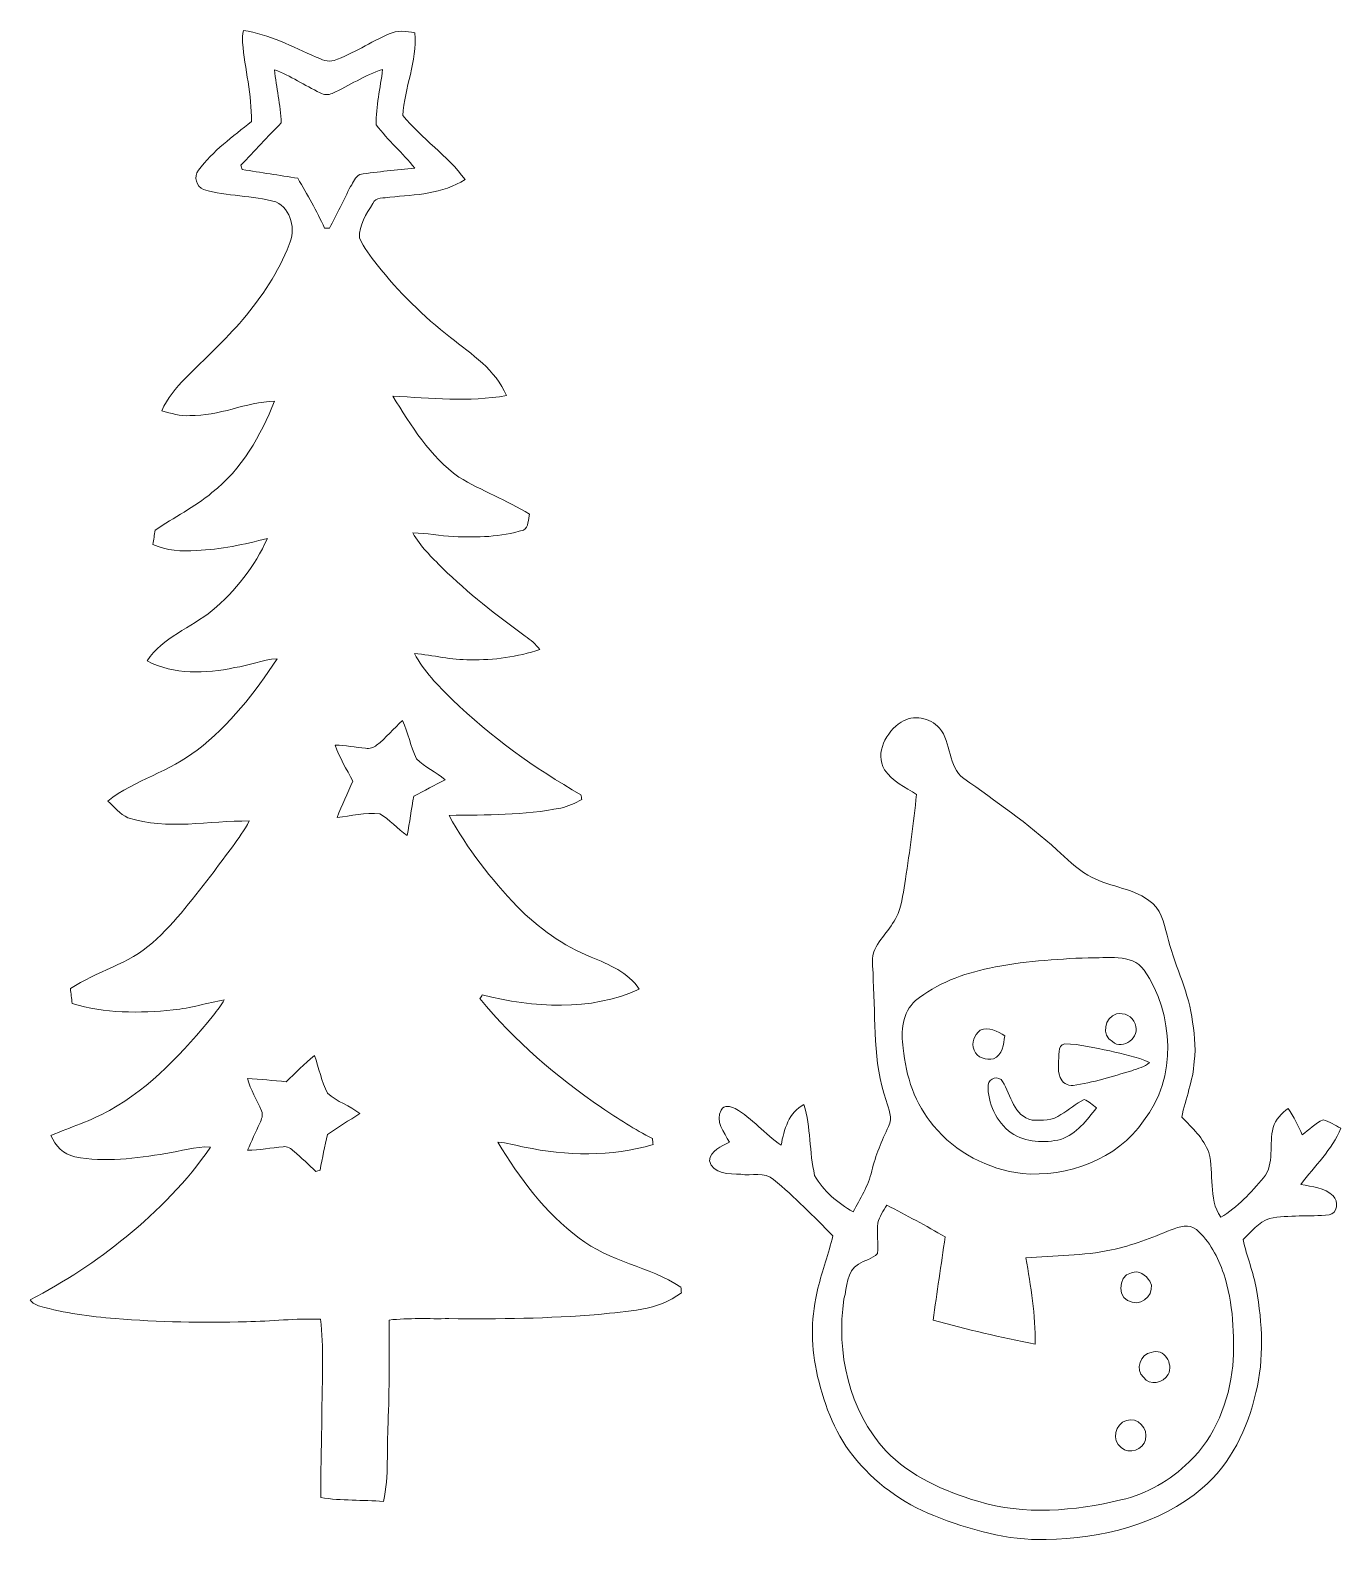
# Model space of a CAD drawing. Header units: centimetres. Extents: x -13.9 to 13.9, y -16.1 to 16.
import ezdxf

# ---------------------------------------------------------------- set-up
doc = ezdxf.new("R2010")
doc.units = ezdxf.units.CM
doc.header["$MEASUREMENT"] = 0
doc.layers.add('Layer 1', color=7, linetype='Continuous')

msp = doc.modelspace()

# ---------------------------------------------------------------- linework, layer by layer
at = {"layer": 'Layer 1', "color": 252, "lineweight": 9}
for points, knots in [([(-9.40012, 16.03881), (-8.8519, 15.95132), (-8.35448, 15.69414), (-7.85319, 15.47013), (-7.85319, 15.47013), (-7.73395, 15.42391), (-7.60342, 15.35336), (-7.47324, 15.40063), (-7.47324, 15.40063), (-7.06049, 15.53857), (-6.70101, 15.79151), (-6.30379, 15.96402), (-6.30379, 15.96402), (-6.13198, 16.04198), (-5.93407, 16.02752), (-5.75486, 15.98377), (-5.75486, 15.98377), (-5.70018, 15.38299), (-5.97888, 14.82172), (-6.00992, 14.228), (-6.00992, 14.228), (-5.6067, 13.73799), (-5.06589, 13.37957), (-4.6863, 12.86945), (-4.6863, 12.86945), (-5.15796, 12.56077), (-5.74287, 12.54313), (-6.28579, 12.49374), (-6.28579, 12.49374), (-6.40292, 12.46199), (-6.59306, 12.50926), (-6.64845, 12.35863), (-6.64845, 12.35863), (-6.78603, 12.13814), (-6.94725, 11.90249), (-6.92997, 11.62979), (-6.92997, 11.62979), (-6.84212, 11.41565), (-6.69466, 11.23503), (-6.55673, 11.05229), (-6.55673, 11.05229), (-6.09776, 10.48044), (-5.57495, 9.95833), (-4.99392, 9.51065), (-4.99392, 9.51065), (-4.54801, 9.15329), (-4.03648, 8.82697), (-3.80788, 8.27664), (-3.80788, 8.27664), (-4.60622, 8.13588), (-5.41831, 8.22407), (-6.22124, 8.26535), (-6.22124, 8.26535), (-5.836, 7.63529), (-5.42925, 6.98406), (-4.82141, 6.5445), (-4.82141, 6.5445), (-4.33493, 6.2531), (-3.80083, 6.05061), (-3.31364, 5.75886), (-3.31364, 5.75886), (-3.35492, 5.65902), (-3.32211, 5.47523), (-3.44629, 5.41808), (-3.44629, 5.41808), (-3.92359, 5.26709), (-4.43265, 5.26003), (-4.92866, 5.27838), (-4.92866, 5.27838), (-5.21899, 5.29249), (-5.5051, 5.35846), (-5.79614, 5.35811), (-5.79614, 5.35811), (-5.63986, 5.06847), (-5.39644, 4.84129), (-5.16749, 4.61022), (-5.16749, 4.61022), (-4.62174, 4.07964), (-4.02272, 3.60727), (-3.40677, 3.16136), (-3.40677, 3.16136), (-3.29, 3.0841), (-3.18347, 2.99132), (-3.09633, 2.88125), (-3.09633, 2.88125), (-3.57117, 2.71721), (-4.07494, 2.65371), (-4.57588, 2.66324), (-4.57588, 2.66324), (-4.97593, 2.65548), (-5.3661, 2.75813), (-5.76227, 2.79694), (-5.76227, 2.79694), (-5.56507, 2.41876), (-5.26133, 2.11502), (-4.96288, 1.81622), (-4.96288, 1.81622), (-4.14055, 1.02882), (-3.21063, 0.35395), (-2.22215, -0.20873), (-2.22215, -0.20873), (-2.21827, -0.23342), (-2.2105, -0.28246), (-2.20662, -0.3068), (-2.20662, -0.3068), (-2.34738, -0.38406), (-2.49308, -0.45744), (-2.65148, -0.48989), (-2.65148, -0.48989), (-3.43253, -0.643), (-4.23227, -0.63418), (-5.02461, -0.64653), (-5.02461, -0.64653), (-4.64467, -1.3609), (-4.13209, -1.99802), (-3.57787, -2.58469), (-3.57787, -2.58469), (-3.12879, -3.03659), (-2.59927, -3.4183), (-2.00625, -3.65854), (-2.00625, -3.65854), (-1.62772, -3.812), (-1.21391, -3.98169), (-0.98319, -4.3394), (-0.98319, -4.3394), (-2.02459, -4.81636), (-3.23497, -4.7324), (-4.32188, -4.46182), (-4.32188, -4.46182), (-4.33458, -4.48087), (-4.35963, -4.51897), (-4.37197, -4.53802), (-4.37197, -4.53802), (-3.63749, -5.44113), (-2.7372, -6.19713), (-1.78259, -6.85753), (-1.78259, -6.85753), (-1.43686, -7.09742), (-1.07879, -7.32002), (-0.70379, -7.51229), (-0.70379, -7.51229), (-0.69956, -7.55532), (-0.69497, -7.59836), (-0.69003, -7.64211), (-0.69003, -7.64211), (-1.58115, -7.90422), (-2.53012, -7.88517), (-3.43253, -7.69432), (-3.43253, -7.69432), (-3.61879, -7.65834), (-3.80189, -7.60648), (-3.99097, -7.59096), (-3.99097, -7.59096), (-3.53448, -8.35754), (-2.97885, -9.08956), (-2.26025, -9.62895), (-2.26025, -9.62895), (-1.62137, -10.13589), (-0.77329, -10.22762), (-0.09772, -10.67141), (-0.09772, -10.67141), (-0.09525, -10.70104), (-0.08996, -10.76066), (-0.08714, -10.7903), (-0.08714, -10.7903), (-0.58596, -11.18294), (-1.24425, -11.18012), (-1.84432, -11.25138), (-1.84432, -11.25138), (-2.90477, -11.33992), (-3.97051, -11.35298), (-5.03414, -11.34134), (-5.03414, -11.34134), (-5.45712, -11.34804), (-5.88186, -11.32546), (-6.30308, -11.37132), (-6.30308, -11.37132), (-6.30802, -12.10263), (-6.29038, -12.835), (-6.32495, -13.56631), (-6.32495, -13.56631), (-6.35353, -14.11876), (-6.30414, -14.68108), (-6.41985, -15.22648), (-6.41985, -15.22648), (-6.8647, -15.19437), (-7.31449, -15.21307), (-7.75582, -15.14604), (-7.75582, -15.14604), (-7.75758, -14.48459), (-7.73254, -13.82383), (-7.72936, -13.16273), (-7.72936, -13.16273), (-7.72266, -12.55912), (-7.6902, -11.95235), (-7.7604, -11.35157), (-7.7604, -11.35157), (-8.2871, -11.33816), (-8.81133, -11.39602), (-9.33732, -11.40801), (-9.33732, -11.40801), (-10.26724, -11.42812), (-11.19822, -11.41789), (-12.12532, -11.34063), (-12.12532, -11.34063), (-12.66472, -11.29406), (-13.20518, -11.22633), (-13.72694, -11.07781), (-13.72694, -11.07781), (-13.80807, -11.05559), (-13.88322, -11.01114), (-13.93296, -10.9427), (-13.93296, -10.9427), (-13.2087, -10.56734), (-12.52149, -10.11931), (-11.89143, -9.60003), (-11.89143, -9.60003), (-11.2148, -9.04828), (-10.59004, -8.41998), (-10.10038, -7.69467), (-10.10038, -7.69467), (-10.42388, -7.67527), (-10.7315, -7.7871), (-11.04759, -7.83226), (-11.04759, -7.83226), (-11.6847, -7.93421), (-12.34581, -8.02946), (-12.98504, -7.90034), (-12.98504, -7.90034), (-13.22387, -7.85589), (-13.40379, -7.66539), (-13.49093, -7.44667), (-13.49093, -7.44667), (-13.07324, -7.27698), (-12.6425, -7.13234), (-12.24492, -6.9175), (-12.24492, -6.9175), (-11.36615, -6.42079), (-10.66906, -5.66867), (-10.03547, -4.89538), (-10.03547, -4.89538), (-9.95504, -4.78849), (-9.87531, -4.6816), (-9.80581, -4.56765), (-9.80581, -4.56765), (-10.16952, -4.62939), (-10.52336, -4.74474), (-10.89166, -4.78073), (-10.89166, -4.78073), (-11.60956, -4.8534), (-12.34616, -4.85834), (-13.04114, -4.64103), (-13.04114, -4.64103), (-13.05384, -4.53661), (-13.06654, -4.42971), (-13.07888, -4.32635), (-13.07888, -4.32635), (-12.52008, -3.95664), (-11.8364, -3.80812), (-11.33263, -3.35233), (-11.33263, -3.35233), (-10.82816, -2.91206), (-10.43834, -2.36067), (-10.02489, -1.83821), (-10.02489, -1.83821), (-9.77759, -1.47908), (-9.48055, -1.15135), (-9.27523, -0.76471), (-9.27523, -0.76471), (-10.13248, -0.75836), (-11.01654, -0.96508), (-11.85369, -0.69662), (-11.85369, -0.69662), (-12.02725, -0.62113), (-12.1472, -0.46308), (-12.28549, -0.34031), (-12.28549, -0.34031), (-11.7034, 0.11018), (-10.96151, 0.28481), (-10.3826, 0.7413), (-10.3826, 0.7413), (-9.69892, 1.27223), (-9.15035, 1.95874), (-8.68398, 2.68264), (-8.68398, 2.68264), (-8.99372, 2.66394), (-9.28476, 2.54012), (-9.59026, 2.4939), (-9.59026, 2.4939), (-10.20163, 2.3662), (-10.87684, 2.33903), (-11.44482, 2.63678), (-11.44482, 2.63678), (-11.1192, 3.14478), (-10.51313, 3.33563), (-10.06687, 3.70746), (-10.06687, 3.70746), (-9.56557, 4.11739), (-9.15776, 4.65149), (-8.88859, 5.23922), (-8.88859, 5.23922), (-9.38354, 5.11575), (-9.88448, 5.00039), (-10.39671, 4.98698), (-10.39671, 4.98698), (-10.70998, 4.95982), (-11.03595, 4.97499), (-11.32417, 5.11293), (-11.32417, 5.11293), (-11.3097, 5.21629), (-11.29136, 5.31366), (-11.27584, 5.41561), (-11.27584, 5.41561), (-10.8779, 5.68831), (-10.44081, 5.90456), (-10.06757, 6.21324), (-10.06757, 6.21324), (-9.43575, 6.70431), (-9.02758, 7.42538), (-8.74007, 8.15916), (-8.74007, 8.15916), (-9.35284, 8.13905), (-9.92046, 7.83425), (-10.53782, 7.85083), (-10.53782, 7.85083), (-10.74244, 7.83672), (-10.93964, 7.89634), (-11.13296, 7.95349), (-11.13296, 7.95349), (-11.02783, 8.22301), (-10.82534, 8.43856), (-10.63307, 8.64917), (-10.63307, 8.64917), (-10.22315, 9.06192), (-9.78994, 9.45315), (-9.40929, 9.89412), (-9.40929, 9.89412), (-9.01135, 10.37461), (-8.65152, 10.89919), (-8.42821, 11.4848), (-8.42821, 11.4848), (-8.27652, 11.79559), (-8.38412, 12.24115), (-8.70761, 12.39144), (-8.70761, 12.39144), (-9.20962, 12.53572), (-9.74478, 12.50609), (-10.24572, 12.65672), (-10.24572, 12.65672), (-10.40624, 12.71105), (-10.45739, 12.93471), (-10.35579, 13.06454), (-10.35579, 13.06454), (-10.04887, 13.47729), (-9.62519, 13.78209), (-9.22725, 14.09994), (-9.22725, 14.09994), (-9.22232, 14.66721), (-9.36695, 15.21966), (-9.41917, 15.78163), (-9.41917, 15.78163), (-9.42834, 15.86771), (-9.4167, 15.95414), (-9.40012, 16.03881), (-9.40012, 16.03881), (-9.40012, 16.03881), (-9.40012, 16.03881), (-9.40012, 16.03881)], [0, 0, 0, 0, 0.01075269, 0.01075269, 0.01075269, 0.01075269, 0.02150538, 0.02150538, 0.02150538, 0.02150538, 0.03225806, 0.03225806, 0.03225806, 0.03225806, 0.04301075, 0.04301075, 0.04301075, 0.04301075, 0.05376344, 0.05376344, 0.05376344, 0.05376344, 0.06451613, 0.06451613, 0.06451613, 0.06451613, 0.07526882, 0.07526882, 0.07526882, 0.07526882, 0.08602151, 0.08602151, 0.08602151, 0.08602151, 0.09677419, 0.09677419, 0.09677419, 0.09677419, 0.10752688, 0.10752688, 0.10752688, 0.10752688, 0.11827957, 0.11827957, 0.11827957, 0.11827957, 0.12903226, 0.12903226, 0.12903226, 0.12903226, 0.13978495, 0.13978495, 0.13978495, 0.13978495, 0.15053763, 0.15053763, 0.15053763, 0.15053763, 0.16129032, 0.16129032, 0.16129032, 0.16129032, 0.17204301, 0.17204301, 0.17204301, 0.17204301, 0.1827957, 0.1827957, 0.1827957, 0.1827957, 0.19354839, 0.19354839, 0.19354839, 0.19354839, 0.20430108, 0.20430108, 0.20430108, 0.20430108, 0.21505376, 0.21505376, 0.21505376, 0.21505376, 0.22580645, 0.22580645, 0.22580645, 0.22580645, 0.23655914, 0.23655914, 0.23655914, 0.23655914, 0.24731183, 0.24731183, 0.24731183, 0.24731183, 0.25806452, 0.25806452, 0.25806452, 0.25806452, 0.2688172, 0.2688172, 0.2688172, 0.2688172, 0.27956989, 0.27956989, 0.27956989, 0.27956989, 0.29032258, 0.29032258, 0.29032258, 0.29032258, 0.30107527, 0.30107527, 0.30107527, 0.30107527, 0.31182796, 0.31182796, 0.31182796, 0.31182796, 0.32258065, 0.32258065, 0.32258065, 0.32258065, 0.33333333, 0.33333333, 0.33333333, 0.33333333, 0.34408602, 0.34408602, 0.34408602, 0.34408602, 0.35483871, 0.35483871, 0.35483871, 0.35483871, 0.3655914, 0.3655914, 0.3655914, 0.3655914, 0.37634409, 0.37634409, 0.37634409, 0.37634409, 0.38709677, 0.38709677, 0.38709677, 0.38709677, 0.39784946, 0.39784946, 0.39784946, 0.39784946, 0.40860215, 0.40860215, 0.40860215, 0.40860215, 0.41935484, 0.41935484, 0.41935484, 0.41935484, 0.43010753, 0.43010753, 0.43010753, 0.43010753, 0.44086022, 0.44086022, 0.44086022, 0.44086022, 0.4516129, 0.4516129, 0.4516129, 0.4516129, 0.46236559, 0.46236559, 0.46236559, 0.46236559, 0.47311828, 0.47311828, 0.47311828, 0.47311828, 0.48387097, 0.48387097, 0.48387097, 0.48387097, 0.49462366, 0.49462366, 0.49462366, 0.49462366, 0.50537634, 0.50537634, 0.50537634, 0.50537634, 0.51612903, 0.51612903, 0.51612903, 0.51612903, 0.52688172, 0.52688172, 0.52688172, 0.52688172, 0.53763441, 0.53763441, 0.53763441, 0.53763441, 0.5483871, 0.5483871, 0.5483871, 0.5483871, 0.55913978, 0.55913978, 0.55913978, 0.55913978, 0.56989247, 0.56989247, 0.56989247, 0.56989247, 0.58064516, 0.58064516, 0.58064516, 0.58064516, 0.59139785, 0.59139785, 0.59139785, 0.59139785, 0.60215054, 0.60215054, 0.60215054, 0.60215054, 0.61290323, 0.61290323, 0.61290323, 0.61290323, 0.62365591, 0.62365591, 0.62365591, 0.62365591, 0.6344086, 0.6344086, 0.6344086, 0.6344086, 0.64516129, 0.64516129, 0.64516129, 0.64516129, 0.65591398, 0.65591398, 0.65591398, 0.65591398, 0.66666667, 0.66666667, 0.66666667, 0.66666667, 0.67741935, 0.67741935, 0.67741935, 0.67741935, 0.68817204, 0.68817204, 0.68817204, 0.68817204, 0.69892473, 0.69892473, 0.69892473, 0.69892473, 0.70967742, 0.70967742, 0.70967742, 0.70967742, 0.72043011, 0.72043011, 0.72043011, 0.72043011, 0.7311828, 0.7311828, 0.7311828, 0.7311828, 0.74193548, 0.74193548, 0.74193548, 0.74193548, 0.75268817, 0.75268817, 0.75268817, 0.75268817, 0.76344086, 0.76344086, 0.76344086, 0.76344086, 0.77419355, 0.77419355, 0.77419355, 0.77419355, 0.78494624, 0.78494624, 0.78494624, 0.78494624, 0.79569892, 0.79569892, 0.79569892, 0.79569892, 0.80645161, 0.80645161, 0.80645161, 0.80645161, 0.8172043, 0.8172043, 0.8172043, 0.8172043, 0.82795699, 0.82795699, 0.82795699, 0.82795699, 0.83870968, 0.83870968, 0.83870968, 0.83870968, 0.84946237, 0.84946237, 0.84946237, 0.84946237, 0.86021505, 0.86021505, 0.86021505, 0.86021505, 0.87096774, 0.87096774, 0.87096774, 0.87096774, 0.88172043, 0.88172043, 0.88172043, 0.88172043, 0.89247312, 0.89247312, 0.89247312, 0.89247312, 0.90322581, 0.90322581, 0.90322581, 0.90322581, 0.91397849, 0.91397849, 0.91397849, 0.91397849, 0.92473118, 0.92473118, 0.92473118, 0.92473118, 0.93548387, 0.93548387, 0.93548387, 0.93548387, 0.94623656, 0.94623656, 0.94623656, 0.94623656, 0.95698925, 0.95698925, 0.95698925, 0.95698925, 0.96774194, 0.96774194, 0.96774194, 0.96774194, 0.97849462, 0.97849462, 0.97849462, 0.97849462, 1, 1, 1, 1]), ([(-8.73548, 15.20237), (-8.70338, 14.82384), (-8.61272, 14.45272), (-8.59437, 14.07277), (-8.59437, 14.07277), (-8.88647, 13.77997), (-9.16058, 13.47023), (-9.45233, 13.17707), (-9.45233, 13.17707), (-9.44562, 13.15379), (-9.43187, 13.10722), (-9.42481, 13.08394), (-9.42481, 13.08394), (-9.03217, 13.01268), (-8.63565, 12.96364), (-8.2423, 12.8945), (-8.2423, 12.8945), (-8.04263, 12.54807), (-7.84225, 12.20094), (-7.67539, 11.83757), (-7.67539, 11.83757), (-7.64893, 11.83616), (-7.59672, 11.83405), (-7.57061, 11.83299), (-7.57061, 11.83299), (-7.41398, 12.12615), (-7.27145, 12.42707), (-7.11941, 12.72269), (-7.11941, 12.72269), (-7.05873, 12.80666), (-7.02627, 12.93189), (-6.92291, 12.97422), (-6.92291, 12.97422), (-6.53662, 13.04478), (-6.14362, 13.06101), (-5.75451, 13.11004), (-5.75451, 13.11004), (-6.01345, 13.42931), (-6.32707, 13.70201), (-6.57472, 14.02974), (-6.57472, 14.02974), (-6.58777, 14.42555), (-6.483, 14.81467), (-6.44207, 15.20696), (-6.44207, 15.20696), (-6.8199, 15.08736), (-7.15045, 14.86123), (-7.51029, 14.70037), (-7.51029, 14.70037), (-7.59283, 14.65733), (-7.6895, 14.66544), (-7.76993, 14.70919), (-7.76993, 14.70919), (-8.09307, 14.87111), (-8.39787, 15.06972), (-8.73548, 15.20237), (-8.73548, 15.20237), (-8.73548, 15.20237), (-8.73548, 15.20237), (-8.73548, 15.20237)], [0, 0, 0, 0, 0.0625, 0.0625, 0.0625, 0.0625, 0.125, 0.125, 0.125, 0.125, 0.1875, 0.1875, 0.1875, 0.1875, 0.25, 0.25, 0.25, 0.25, 0.3125, 0.3125, 0.3125, 0.3125, 0.375, 0.375, 0.375, 0.375, 0.4375, 0.4375, 0.4375, 0.4375, 0.5, 0.5, 0.5, 0.5, 0.5625, 0.5625, 0.5625, 0.5625, 0.625, 0.625, 0.625, 0.625, 0.6875, 0.6875, 0.6875, 0.6875, 0.75, 0.75, 0.75, 0.75, 0.8125, 0.8125, 0.8125, 0.8125, 0.875, 0.875, 0.875, 0.875, 1, 1, 1, 1]), ([(-6.56731, 0.84467), (-6.62975, 0.78399), (-6.719, 0.77129), (-6.8012, 0.78117), (-6.8012, 0.78117), (-7.01675, 0.80304), (-7.23053, 0.84361), (-7.44749, 0.84714), (-7.44749, 0.84714), (-7.35506, 0.57797), (-7.20549, 0.3342), (-7.0739, 0.08302), (-7.0739, 0.08302), (-7.17973, -0.17698), (-7.30356, -0.42886), (-7.40974, -0.68851), (-7.40974, -0.68851), (-7.10706, -0.66381), (-6.80685, -0.57914), (-6.50169, -0.60948), (-6.50169, -0.60948), (-6.28826, -0.73578), (-6.12422, -0.93192), (-5.9189, -1.07198), (-5.9189, -1.07198), (-5.86175, -0.79434), (-5.8293, -0.51247), (-5.77674, -0.23413), (-5.77674, -0.23413), (-5.55378, -0.12124), (-5.33153, -0.00694), (-5.1114, 0.11159), (-5.1114, 0.11159), (-5.30049, 0.27916), (-5.54955, 0.36948), (-5.71888, 0.55962), (-5.71888, 0.55962), (-5.84623, 0.81997), (-5.89703, 1.10819), (-6.01733, 1.37101), (-6.01733, 1.37101), (-6.20183, 1.19709), (-6.37046, 1.00553), (-6.56731, 0.84467), (-6.56731, 0.84467), (-6.56731, 0.84467), (-6.56731, 0.84467), (-6.56731, 0.84467)], [0, 0, 0, 0, 0.07692308, 0.07692308, 0.07692308, 0.07692308, 0.15384615, 0.15384615, 0.15384615, 0.15384615, 0.23076923, 0.23076923, 0.23076923, 0.23076923, 0.30769231, 0.30769231, 0.30769231, 0.30769231, 0.38461538, 0.38461538, 0.38461538, 0.38461538, 0.46153846, 0.46153846, 0.46153846, 0.46153846, 0.53846154, 0.53846154, 0.53846154, 0.53846154, 0.61538462, 0.61538462, 0.61538462, 0.61538462, 0.69230769, 0.69230769, 0.69230769, 0.69230769, 0.76923077, 0.76923077, 0.76923077, 0.76923077, 0.84615385, 0.84615385, 0.84615385, 0.84615385, 1, 1, 1, 1]), ([(4.58258, 1.33714), (4.84364, 1.50154), (5.19571, 1.43239), (5.40173, 1.20909), (5.40173, 1.20909), (5.66173, 0.89935), (5.57213, 0.39346), (5.91538, 0.13805), (5.91538, 0.13805), (6.5973, -0.33749), (7.2764, -0.82186), (7.89693, -1.37642), (7.89693, -1.37642), (8.10825, -1.56445), (8.30263, -1.77647), (8.5538, -1.91406), (8.5538, -1.91406), (8.95809, -2.16417), (9.46644, -2.16806), (9.85308, -2.45416), (9.85308, -2.45416), (10.10461, -2.61503), (10.16988, -2.92512), (10.24114, -3.19393), (10.24114, -3.19393), (10.37766, -3.78131), (10.67259, -4.32317), (10.76325, -4.92254), (10.76325, -4.92254), (10.81123, -5.23687), (10.85991, -5.5586), (10.81617, -5.87716), (10.81617, -5.87716), (10.795, -6.28462), (10.6292, -6.66386), (10.55158, -7.06108), (10.55158, -7.06108), (10.77313, -7.2851), (11.01619, -7.50735), (11.12555, -7.81179), (11.12555, -7.81179), (11.24691, -8.2637), (11.10509, -8.78052), (11.38026, -9.18798), (11.38026, -9.18798), (11.73939, -8.97702), (12.02126, -8.65881), (12.29078, -8.34661), (12.29078, -8.34661), (12.53631, -8.05168), (12.39873, -7.62412), (12.49468, -7.28192), (12.49468, -7.28192), (12.5469, -7.10906), (12.67354, -6.97642), (12.81606, -6.87305), (12.81606, -6.87305), (12.93248, -7.05085), (13.02879, -7.24135), (13.11134, -7.43714), (13.11134, -7.43714), (13.26021, -7.33131), (13.38686, -7.18456), (13.56078, -7.11894), (13.56078, -7.11894), (13.69342, -7.15281), (13.80949, -7.23359), (13.93296, -7.29286), (13.93296, -7.29286), (13.74528, -7.75359), (13.37769, -8.09719), (13.08559, -8.48878), (13.08559, -8.48878), (13.31701, -8.54557), (13.59112, -8.55474), (13.76998, -8.73184), (13.76998, -8.73184), (13.88604, -8.84402), (13.86593, -9.10966), (13.6846, -9.13648), (13.6846, -9.13648), (13.26198, -9.17563), (12.833, -9.13365), (12.41425, -9.21232), (12.41425, -9.21232), (12.18318, -9.29205), (12.02796, -9.50195), (11.85369, -9.66106), (11.85369, -9.66106), (11.93271, -10.01807), (12.07876, -10.35744), (12.13767, -10.72009), (12.13767, -10.72009), (12.26679, -11.44117), (12.30454, -12.19365), (12.12956, -12.91084), (12.12956, -12.91084), (11.94964, -13.67672), (11.59722, -14.42955), (10.98762, -14.94672), (10.98762, -14.94672), (10.07181, -15.72354), (8.84238, -16.01317), (7.66586, -16.03681), (7.66586, -16.03681), (6.84071, -16.06327), (6.04061, -15.82232), (5.27897, -15.52916), (5.27897, -15.52916), (4.60869, -15.26105), (4.00403, -14.82184), (3.55847, -14.25246), (3.55847, -14.25246), (3.14184, -13.73176), (2.92382, -13.09182), (2.78271, -12.44906), (2.78271, -12.44906), (2.66136, -11.87015), (2.67123, -11.26549), (2.81587, -10.69222), (2.81587, -10.69222), (2.91007, -10.31863), (3.04624, -9.95668), (3.13196, -9.58097), (3.13196, -9.58097), (2.72662, -9.16787), (2.31952, -8.75477), (1.8736, -8.38471), (1.8736, -8.38471), (1.68275, -8.2189), (1.40123, -8.30921), (1.17405, -8.27393), (1.17405, -8.27393), (0.94086, -8.26617), (0.57397, -8.27429), (0.50941, -7.98854), (0.50941, -7.98854), (0.52917, -7.76981), (0.762, -7.67774), (0.93204, -7.59131), (0.93204, -7.59131), (0.82656, -7.38493), (0.6216, -7.14116), (0.7613, -6.90868), (0.7613, -6.90868), (0.81668, -6.78874), (0.96273, -6.83001), (1.05586, -6.87623), (1.05586, -6.87623), (1.4224, -7.08225), (1.68593, -7.42127), (2.03306, -7.65446), (2.03306, -7.65446), (2.09656, -7.32567), (2.19428, -6.95454), (2.51707, -6.78944), (2.51707, -6.78944), (2.6663, -7.27875), (2.62925, -7.80086), (2.74567, -8.29651), (2.74567, -8.29651), (2.927, -8.63236), (3.2385, -8.8793), (3.56235, -9.07297), (3.56235, -9.07297), (3.71969, -8.79569), (3.88691, -8.517), (3.96028, -8.20302), (3.96028, -8.20302), (4.0446, -7.87494), (4.16701, -7.55815), (4.31941, -7.25582), (4.31941, -7.25582), (4.40902, -7.07661), (4.32047, -6.88152), (4.26438, -6.70795), (4.26438, -6.70795), (3.97545, -5.88492), (4.04742, -5.00227), (3.98992, -4.14643), (3.98992, -4.14643), (3.99803, -3.94817), (3.94653, -3.74321), (4.00156, -3.54883), (4.00156, -3.54883), (4.12644, -3.2465), (4.39808, -3.03695), (4.51908, -2.7325), (4.51908, -2.7325), (4.60869, -2.49755), (4.63762, -2.24602), (4.67783, -1.99978), (4.67783, -1.99978), (4.76991, -1.40218), (4.84399, -0.8021), (4.91384, -0.20203), (4.91384, -0.20203), (4.67889, -0.04186), (4.38961, 0.07526), (4.23439, 0.32467), (4.23439, 0.32467), (4.01779, 0.68944), (4.27038, 1.12795), (4.58258, 1.33714), (4.58258, 1.33714), (4.58258, 1.33714), (4.58258, 1.33714), (4.58258, 1.33714)], [0, 0, 0, 0, 0.01886792, 0.01886792, 0.01886792, 0.01886792, 0.03773585, 0.03773585, 0.03773585, 0.03773585, 0.05660377, 0.05660377, 0.05660377, 0.05660377, 0.0754717, 0.0754717, 0.0754717, 0.0754717, 0.09433962, 0.09433962, 0.09433962, 0.09433962, 0.11320755, 0.11320755, 0.11320755, 0.11320755, 0.13207547, 0.13207547, 0.13207547, 0.13207547, 0.1509434, 0.1509434, 0.1509434, 0.1509434, 0.16981132, 0.16981132, 0.16981132, 0.16981132, 0.18867925, 0.18867925, 0.18867925, 0.18867925, 0.20754717, 0.20754717, 0.20754717, 0.20754717, 0.22641509, 0.22641509, 0.22641509, 0.22641509, 0.24528302, 0.24528302, 0.24528302, 0.24528302, 0.26415094, 0.26415094, 0.26415094, 0.26415094, 0.28301887, 0.28301887, 0.28301887, 0.28301887, 0.30188679, 0.30188679, 0.30188679, 0.30188679, 0.32075472, 0.32075472, 0.32075472, 0.32075472, 0.33962264, 0.33962264, 0.33962264, 0.33962264, 0.35849057, 0.35849057, 0.35849057, 0.35849057, 0.37735849, 0.37735849, 0.37735849, 0.37735849, 0.39622642, 0.39622642, 0.39622642, 0.39622642, 0.41509434, 0.41509434, 0.41509434, 0.41509434, 0.43396226, 0.43396226, 0.43396226, 0.43396226, 0.45283019, 0.45283019, 0.45283019, 0.45283019, 0.47169811, 0.47169811, 0.47169811, 0.47169811, 0.49056604, 0.49056604, 0.49056604, 0.49056604, 0.50943396, 0.50943396, 0.50943396, 0.50943396, 0.52830189, 0.52830189, 0.52830189, 0.52830189, 0.54716981, 0.54716981, 0.54716981, 0.54716981, 0.56603774, 0.56603774, 0.56603774, 0.56603774, 0.58490566, 0.58490566, 0.58490566, 0.58490566, 0.60377358, 0.60377358, 0.60377358, 0.60377358, 0.62264151, 0.62264151, 0.62264151, 0.62264151, 0.64150943, 0.64150943, 0.64150943, 0.64150943, 0.66037736, 0.66037736, 0.66037736, 0.66037736, 0.67924528, 0.67924528, 0.67924528, 0.67924528, 0.69811321, 0.69811321, 0.69811321, 0.69811321, 0.71698113, 0.71698113, 0.71698113, 0.71698113, 0.73584906, 0.73584906, 0.73584906, 0.73584906, 0.75471698, 0.75471698, 0.75471698, 0.75471698, 0.77358491, 0.77358491, 0.77358491, 0.77358491, 0.79245283, 0.79245283, 0.79245283, 0.79245283, 0.81132075, 0.81132075, 0.81132075, 0.81132075, 0.83018868, 0.83018868, 0.83018868, 0.83018868, 0.8490566, 0.8490566, 0.8490566, 0.8490566, 0.86792453, 0.86792453, 0.86792453, 0.86792453, 0.88679245, 0.88679245, 0.88679245, 0.88679245, 0.90566038, 0.90566038, 0.90566038, 0.90566038, 0.9245283, 0.9245283, 0.9245283, 0.9245283, 0.94339623, 0.94339623, 0.94339623, 0.94339623, 0.96226415, 0.96226415, 0.96226415, 0.96226415, 1, 1, 1, 1]), ([(8.56368, -3.67089), (7.8606, -3.7037), (7.15398, -3.74462), (6.4643, -3.89279), (6.4643, -3.89279), (5.90056, -4.00814), (5.34141, -4.21664), (4.89162, -4.58247), (4.89162, -4.58247), (4.60269, -4.8347), (4.57588, -5.23863), (4.63127, -5.59141), (4.63127, -5.59141), (4.6803, -6.18902), (4.87892, -6.7838), (5.27579, -7.24241), (5.27579, -7.24241), (5.73687, -7.80968), (6.43396, -8.16634), (7.15539, -8.25771), (7.15539, -8.25771), (8.12236, -8.34202), (9.17822, -7.95926), (9.7402, -7.13975), (9.7402, -7.13975), (10.45598, -6.22712), (10.38825, -4.86681), (9.74901, -3.93265), (9.74901, -3.93265), (9.48196, -3.56682), (8.95033, -3.69206), (8.56368, -3.67089), (8.56368, -3.67089), (8.56368, -3.67089), (8.56368, -3.67089), (8.56368, -3.67089)], [0, 0, 0, 0, 0.1, 0.1, 0.1, 0.1, 0.2, 0.2, 0.2, 0.2, 0.3, 0.3, 0.3, 0.3, 0.4, 0.4, 0.4, 0.4, 0.5, 0.5, 0.5, 0.5, 0.6, 0.6, 0.6, 0.6, 0.7, 0.7, 0.7, 0.7, 0.8, 0.8, 0.8, 0.8, 1, 1, 1, 1]), ([(6.26357, -5.21253), (6.44737, -5.13033), (6.6361, -5.23687), (6.78921, -5.33459), (6.78921, -5.33459), (6.76028, -5.50921), (6.74229, -5.74169), (6.55003, -5.81931), (6.55003, -5.81931), (6.40115, -5.85882), (6.19055, -5.79567), (6.1408, -5.63374), (6.1408, -5.63374), (6.06425, -5.47253), (6.1401, -5.32224), (6.26357, -5.21253)], [0, 0, 0, 0, 0.2, 0.2, 0.2, 0.2, 0.4, 0.4, 0.4, 0.4, 0.6, 0.6, 0.6, 0.6, 1, 1, 1, 1]), ([(9.16093, -4.86575), (9.3211, -4.83117), (9.51477, -4.91055), (9.55746, -5.07812), (9.55746, -5.07812), (9.68551, -5.35434), (9.30346, -5.65244), (9.07627, -5.45312), (9.07627, -5.45312), (8.83779, -5.33141), (8.91011, -4.92784), (9.16093, -4.86575)], [0, 0, 0, 0, 0.25, 0.25, 0.25, 0.25, 0.5, 0.5, 0.5, 0.5, 1, 1, 1, 1]), ([(-8.48995, -6.30614), (-8.76441, -6.28356), (-9.03817, -6.25005), (-9.31298, -6.23805), (-9.31298, -6.23805), (-9.2516, -6.48218), (-9.11049, -6.69455), (-9.01524, -6.92562), (-9.01524, -6.92562), (-8.97396, -7.0124), (-9.01559, -7.10553), (-9.05016, -7.18632), (-9.05016, -7.18632), (-9.13835, -7.37823), (-9.22831, -7.56908), (-9.31227, -7.76311), (-9.31227, -7.76311), (-9.05792, -7.76029), (-8.8078, -7.7109), (-8.55521, -7.68691), (-8.55521, -7.68691), (-8.4649, -7.67492), (-8.38694, -7.73066), (-8.32238, -7.78639), (-8.32238, -7.78639), (-8.16539, -7.92539), (-8.0137, -8.07073), (-7.85812, -8.2122), (-7.85812, -8.2122), (-7.8359, -8.20514), (-7.7918, -8.19103), (-7.76958, -8.18362), (-7.76958, -8.18362), (-7.72054, -7.93068), (-7.6708, -7.67809), (-7.61294, -7.42727), (-7.61294, -7.42727), (-7.38434, -7.27734), (-7.15574, -7.12776), (-6.92503, -6.98136), (-6.92503, -6.98136), (-7.1374, -6.81273), (-7.41186, -6.73582), (-7.60977, -6.54956), (-7.60977, -6.54956), (-7.74347, -6.30049), (-7.78933, -6.01369), (-7.89129, -5.75157), (-7.89129, -5.75157), (-8.1033, -5.92232), (-8.29416, -6.1174), (-8.48995, -6.30614)], [0, 0, 0, 0, 0.07142857, 0.07142857, 0.07142857, 0.07142857, 0.14285714, 0.14285714, 0.14285714, 0.14285714, 0.21428571, 0.21428571, 0.21428571, 0.21428571, 0.28571429, 0.28571429, 0.28571429, 0.28571429, 0.35714286, 0.35714286, 0.35714286, 0.35714286, 0.42857143, 0.42857143, 0.42857143, 0.42857143, 0.5, 0.5, 0.5, 0.5, 0.57142857, 0.57142857, 0.57142857, 0.57142857, 0.64285714, 0.64285714, 0.64285714, 0.64285714, 0.71428571, 0.71428571, 0.71428571, 0.71428571, 0.78571429, 0.78571429, 0.78571429, 0.78571429, 0.85714286, 0.85714286, 0.85714286, 0.85714286, 1, 1, 1, 1]), ([(8.06344, -5.50463), (8.38694, -5.50251), (8.70303, -5.59212), (9.01912, -5.65138), (9.01912, -5.65138), (9.30346, -5.7237), (9.59767, -5.77097), (9.86578, -5.89515), (9.86578, -5.89515), (9.7663, -5.99922), (9.6139, -6.01827), (9.48725, -6.07154), (9.48725, -6.07154), (9.07733, -6.19501), (8.66634, -6.32554), (8.24054, -6.3834), (8.24054, -6.3834), (8.12236, -6.40315), (8.00735, -6.32131), (7.96466, -6.21371), (7.96466, -6.21371), (7.89587, -6.03838), (7.94244, -5.84259), (7.94315, -5.66161), (7.94315, -5.66161), (7.93856, -5.58577), (7.98371, -5.51239), (8.06344, -5.50463)], [0, 0, 0, 0, 0.125, 0.125, 0.125, 0.125, 0.25, 0.25, 0.25, 0.25, 0.375, 0.375, 0.375, 0.375, 0.5, 0.5, 0.5, 0.5, 0.625, 0.625, 0.625, 0.625, 0.75, 0.75, 0.75, 0.75, 1, 1, 1, 1]), ([(6.43431, -6.37211), (6.44419, -6.22535), (6.67068, -6.16961), (6.74123, -6.3012), (6.74123, -6.3012), (6.91515, -6.58907), (6.98394, -7.04486), (7.36953, -7.12141), (7.36953, -7.12141), (7.5759, -7.12952), (7.8098, -7.13517), (7.98336, -7.00393), (7.98336, -7.00393), (8.15164, -6.90374), (8.29875, -6.76792), (8.47655, -6.68467), (8.47655, -6.68467), (8.57673, -6.72277), (8.65646, -6.79756), (8.74007, -6.86247), (8.74007, -6.86247), (8.53299, -7.12882), (8.31321, -7.4128), (7.98371, -7.53275), (7.98371, -7.53275), (7.62917, -7.616), (7.23583, -7.60083), (6.92538, -7.39199), (6.92538, -7.39199), (6.60788, -7.16092), (6.42126, -6.76334), (6.43431, -6.37211)], [0, 0, 0, 0, 0.11111111, 0.11111111, 0.11111111, 0.11111111, 0.22222222, 0.22222222, 0.22222222, 0.22222222, 0.33333333, 0.33333333, 0.33333333, 0.33333333, 0.44444444, 0.44444444, 0.44444444, 0.44444444, 0.55555556, 0.55555556, 0.55555556, 0.55555556, 0.66666667, 0.66666667, 0.66666667, 0.66666667, 0.77777778, 0.77777778, 0.77777778, 0.77777778, 1, 1, 1, 1]), ([(4.27743, -8.9301), (4.20758, -9.05216), (4.12327, -9.17069), (4.08658, -9.30828), (4.08658, -9.30828), (4.0633, -9.52277), (4.10316, -9.74078), (4.0827, -9.95598), (4.0827, -9.95598), (3.97792, -10.07628), (3.80506, -10.09532), (3.6763, -10.18176), (3.6763, -10.18176), (3.42195, -10.33133), (3.44311, -10.67317), (3.36797, -10.924), (3.36797, -10.924), (3.20252, -12.05536), (3.47275, -13.29326), (4.25838, -14.15086), (4.25838, -14.15086), (4.78543, -14.69802), (5.50157, -15.00917), (6.21806, -15.22436), (6.21806, -15.22436), (7.20513, -15.52599), (8.26735, -15.42968), (9.25936, -15.19579), (9.25936, -15.19579), (9.80687, -15.06879), (10.31064, -14.78057), (10.70857, -14.38581), (10.70857, -14.38581), (11.26455, -13.8577), (11.55594, -13.09887), (11.63708, -12.34781), (11.63708, -12.34781), (11.67871, -11.69129), (11.6452, -11.01819), (11.44482, -10.38742), (11.44482, -10.38742), (11.31817, -10.04241), (11.15095, -9.69104), (10.86485, -9.45045), (10.86485, -9.45045), (10.71139, -9.31498), (10.49443, -9.39365), (10.32475, -9.45221), (10.32475, -9.45221), (9.91376, -9.62578), (9.49501, -9.78982), (9.05686, -9.88119), (9.05686, -9.88119), (8.45855, -10.00925), (7.84331, -9.99937), (7.23759, -10.04876), (7.23759, -10.04876), (7.33919, -10.65483), (7.44855, -11.2669), (7.43373, -11.88391), (7.43373, -11.88391), (6.70419, -11.74562), (5.98241, -11.5657), (5.2645, -11.37767), (5.2645, -11.37767), (5.34529, -10.78606), (5.43631, -10.19587), (5.52097, -9.60496), (5.52097, -9.60496), (5.11387, -9.36754), (4.69688, -9.14529), (4.27743, -8.9301)], [0, 0, 0, 0, 0.05263158, 0.05263158, 0.05263158, 0.05263158, 0.10526316, 0.10526316, 0.10526316, 0.10526316, 0.15789474, 0.15789474, 0.15789474, 0.15789474, 0.21052632, 0.21052632, 0.21052632, 0.21052632, 0.26315789, 0.26315789, 0.26315789, 0.26315789, 0.31578947, 0.31578947, 0.31578947, 0.31578947, 0.36842105, 0.36842105, 0.36842105, 0.36842105, 0.42105263, 0.42105263, 0.42105263, 0.42105263, 0.47368421, 0.47368421, 0.47368421, 0.47368421, 0.52631579, 0.52631579, 0.52631579, 0.52631579, 0.57894737, 0.57894737, 0.57894737, 0.57894737, 0.63157895, 0.63157895, 0.63157895, 0.63157895, 0.68421053, 0.68421053, 0.68421053, 0.68421053, 0.73684211, 0.73684211, 0.73684211, 0.73684211, 0.78947368, 0.78947368, 0.78947368, 0.78947368, 0.84210526, 0.84210526, 0.84210526, 0.84210526, 0.89473684, 0.89473684, 0.89473684, 0.89473684, 1, 1, 1, 1]), ([(9.47949, -10.36873), (9.64495, -10.29711), (9.78606, -10.42482), (9.87531, -10.54441), (9.87531, -10.54441), (9.99772, -10.76454), (9.75113, -11.07322), (9.50031, -10.99209), (9.50031, -10.99209), (9.18175, -10.95892), (9.17328, -10.43822), (9.47949, -10.36873)], [0, 0, 0, 0, 0.25, 0.25, 0.25, 0.25, 0.5, 0.5, 0.5, 0.5, 1, 1, 1, 1]), ([(9.90283, -12.06277), (10.17976, -11.95164), (10.37943, -12.30548), (10.26301, -12.52879), (10.26301, -12.52879), (10.15859, -12.70623), (9.87002, -12.78208), (9.73773, -12.58735), (9.73773, -12.58735), (9.5571, -12.42966), (9.66752, -12.08817), (9.90283, -12.06277)], [0, 0, 0, 0, 0.25, 0.25, 0.25, 0.25, 0.5, 0.5, 0.5, 0.5, 1, 1, 1, 1]), ([(9.37366, -13.50845), (9.61355, -13.42131), (9.84497, -13.68272), (9.77971, -13.91485), (9.77971, -13.91485), (9.72996, -14.12722), (9.43116, -14.23094), (9.26465, -14.08348), (9.26465, -14.08348), (9.05545, -13.9399), (9.13095, -13.56983), (9.37366, -13.50845)], [0, 0, 0, 0, 0.25, 0.25, 0.25, 0.25, 0.5, 0.5, 0.5, 0.5, 1, 1, 1, 1])]:
    msp.add_open_spline(points, degree=3, knots=knots, dxfattribs=at)

doc.saveas('drawing.dxf')
